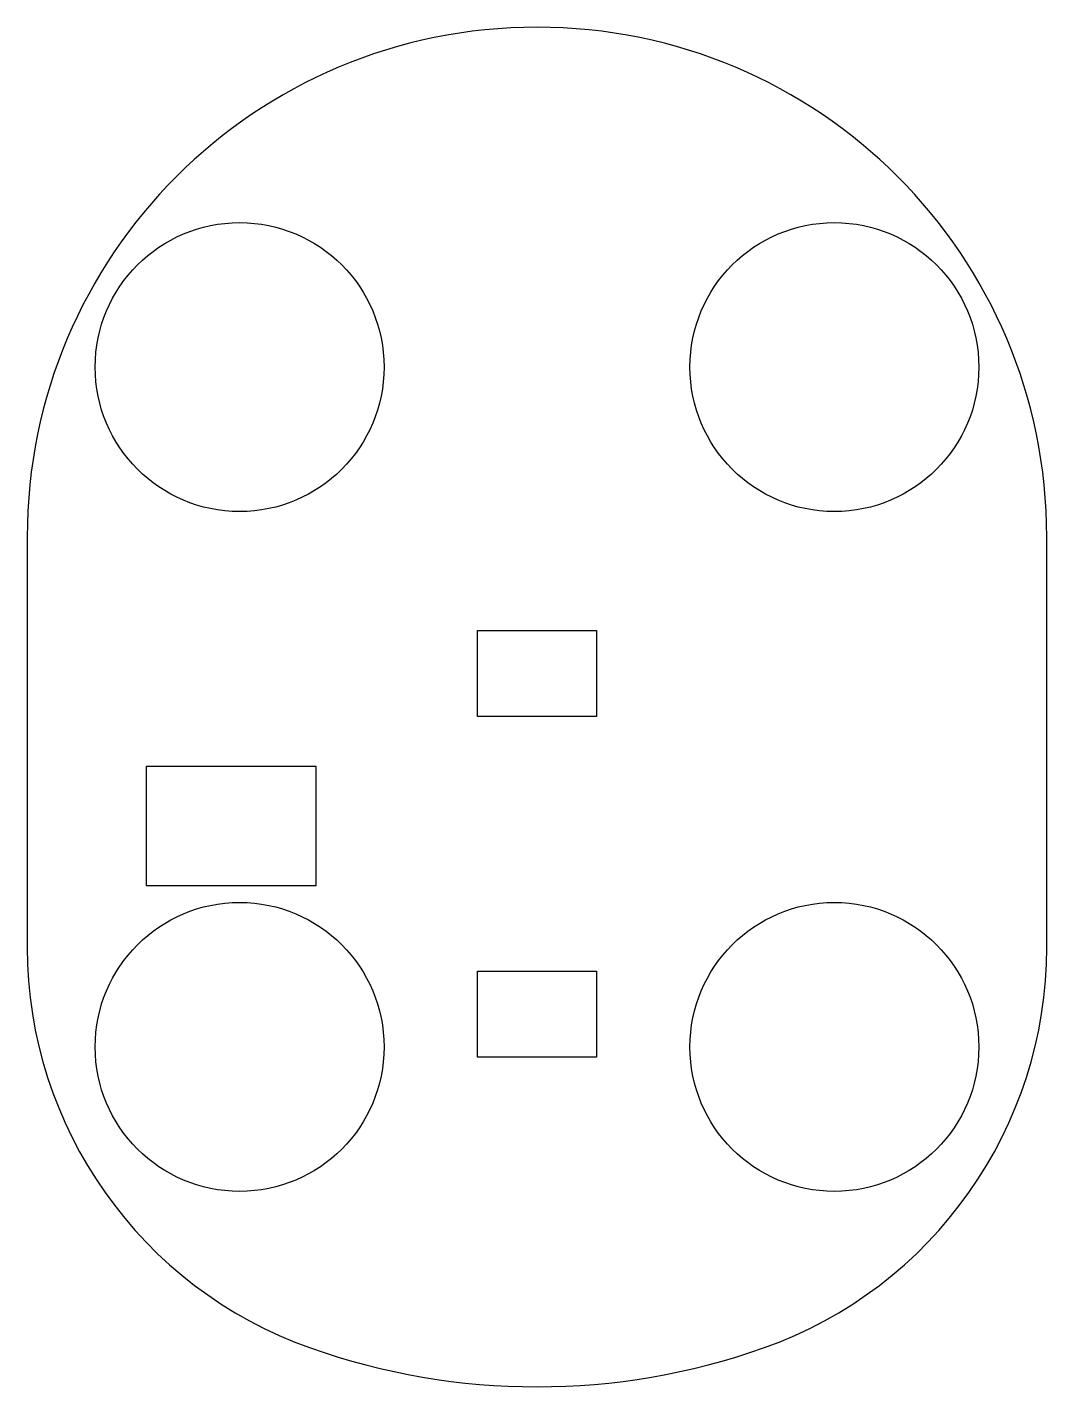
# Model space of a CAD drawing. Header units: millimetres. Extents: x -30 to 30, y -40 to 40.
import ezdxf

# ---------------------------------------------------------------- set-up
doc = ezdxf.new("R2010")
doc.units = ezdxf.units.MM

msp = doc.modelspace()

# ---------------------------------------------------------------- linework, layer by layer
at = {"color": 7, "linetype": 'Continuous', "lineweight": 25}
for p, q in [((-30, 10), (-30, -14.142)), ((30, -14.142), (30, 10)), ((-3.5, 4.5), (3.5, 4.5)), ((-3.5, -0.55), (-3.5, 4.5)), ((3.5, 4.5), (3.5, -0.55)), ((3.5, -0.55), (-3.5, -0.55)), ((-13, -3.5), (-23, -3.5)), ((-23, -3.5), (-23, -10.5)), ((-13, -10.5), (-13, -3.5)), ((-23, -10.5), (-13, -10.5)), ((-3.5, -15.55), (3.5, -15.55)), ((-3.5, -20.6), (-3.5, -15.55)), ((3.5, -15.55), (3.5, -20.6)), ((3.5, -20.6), (-3.5, -20.6))]:
    msp.add_line(p, q, dxfattribs=at)
for centre in [(-17.5, 20), (17.5, 20), (-17.5, -20), (17.5, -20)]:
    msp.add_circle(centre, 8.5, dxfattribs=at)
for centre, radius, start, end in [((0, 10), 30, 0, 180), ((-5, -14.142), 25, 180, 250.52878), ((5, -14.142), 25, 289.47122, 0), ((0, 0), 40, 250.52878, 289.47122)]:
    msp.add_arc(centre, radius, start, end, dxfattribs=at)

doc.saveas('drawing.dxf')
